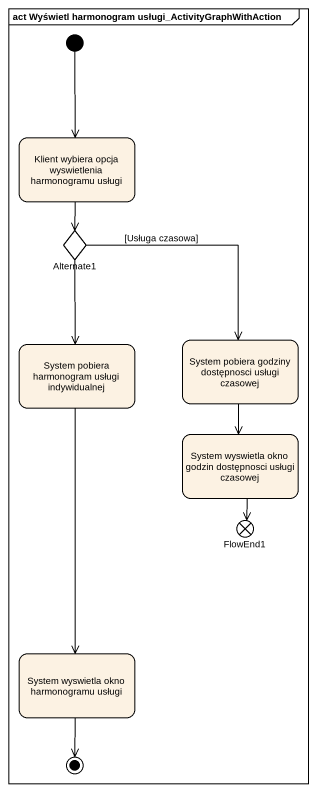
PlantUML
@startuml
mainframe act Wyświetl harmonogram usługi_ActivityGraphWithAction
hide empty description
state "Klient wybiera opcja wyswietlenia harmonogramu usługi" as Klient_wybiera_opcja
state Alternate1 <<choice>>
state "System pobiera harmonogram usługi indywidualnej" as System_pobiera_harmonogram
state "System pobiera godziny dostępnosci usługi czasowej" as System_pobiera_godziny
state "System wyswietla okno godzin dostępnosci usługi czasowej" as System_wyswietla_okno
state FlowEnd1 <<end>>
state "System wyswietla okno harmonogramu usługi" as System_wyswietla_okno_2
[*] --> Klient_wybiera_opcja
Klient_wybiera_opcja --> Alternate1
Alternate1 --> System_pobiera_harmonogram
Alternate1 --> System_pobiera_godziny : [Usługa czasowa]
System_pobiera_harmonogram --> System_wyswietla_okno_2
System_pobiera_godziny --> System_wyswietla_okno
System_wyswietla_okno --> FlowEnd1
System_wyswietla_okno_2 --> [*]
@enduml
